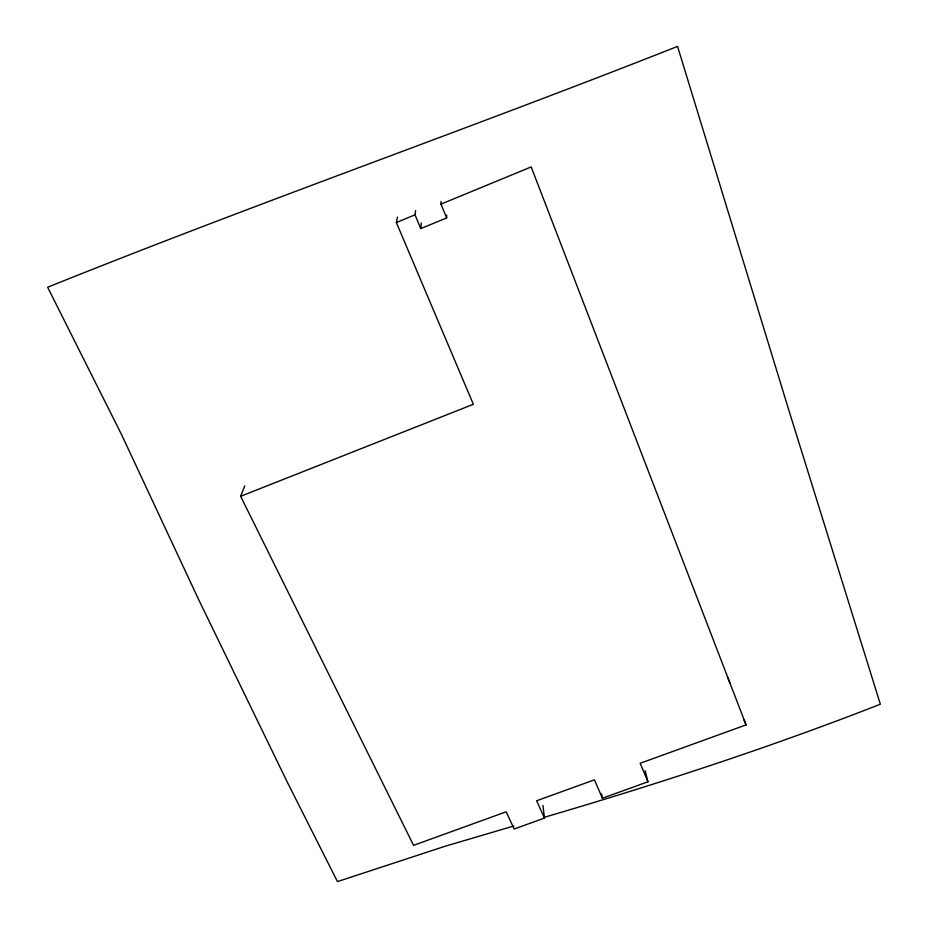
<?xml version="1.0" encoding="UTF-8"?>
<svg xmlns="http://www.w3.org/2000/svg" width="928" height="928" viewBox="0 0 928 928"><rect width="100%" height="100%" fill="white"/><g stroke="black" fill="none" stroke-linecap="round" stroke-linejoin="round"><path stroke-width="1.39" d="M415.593 210.552L415.013 214.832L420.767 228.578L446.658 217.941L440.974 204.125L441.044 201.399M420.767 228.578L421.347 222.964M542.973 805.4L544.469 818.067L514.158 828.994L506.189 811.803L413.563 845.35L240.63 496.306L473.361 404.283L396.36 222.523L397.486 217.024M240.63 496.306L244.772 485.901M396.36 222.523L415.013 214.832M440.974 204.125L531.187 166.936L746.066 724.907L640.181 763.268L647.953 781.794L602.411 798.219L594.419 779.845L536.616 800.783L544.469 818.067M513.88 825.978L444.953 846.301L337.456 881.6L287.228 782.014L198.917 600.172L121.591 434.675L47.641 287.251C256.209 203.267 468.489 129.05 677.556 46.4L789.566 412.554L880.359 704.224C770.228 747.318 657.766 783.998 544.307 817.313M727.401 676.756L730.011 683.194M744.012 719.78L746.066 724.907M645.157 770.704L647.953 781.794M601.599 793.985L602.411 798.219M446.646 215.052L446.658 217.941"/></g></svg>
